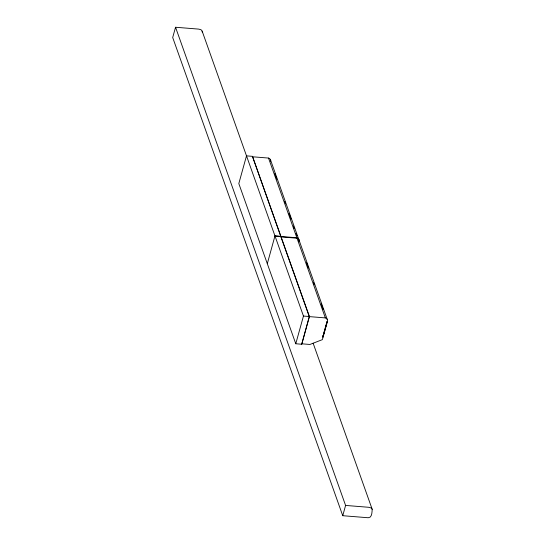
<?xml version="1.0" encoding="UTF-8"?>
<svg xmlns="http://www.w3.org/2000/svg" width="545" height="545" viewBox="0 0 545 545"><rect width="100%" height="100%" fill="white"/><g stroke="black" fill="none" stroke-linecap="round" stroke-linejoin="round"><path stroke-width="0.82" d="M295.778 343.759L238.812 183.57L246.497 155.863L252.458 156.34L309.417 316.536L301.732 344.236L295.778 343.759L303.456 316.059L202.154 31.12L201.03 29.73L198.687 29.11L175.544 27.25L172.697 37.523L342.744 515.706L368.236 517.75C372.092 517.757 371.976 512.123 372.194 509.303L313.137 343.221M252.458 156.34L280.852 236.653M267.309 263.705L274.959 235.917L280.92 236.394L280.879 236.741M322.967 335.938L322.776 335.522M323.607 333.622L323.71 333.24M324.03 332.082L324.139 331.701M324.677 329.773L324.779 329.384M325.099 328.233L325.208 327.845M325.74 325.924L325.849 325.535M326.169 324.384L326.278 323.996M326.809 322.068L326.918 321.686M322.865 336.844L327.136 321.441M322.858 337.28L327.048 322.156M342.744 515.706L345.591 505.433L175.544 27.25M252.444 156.776L268.515 158.064A4.237 3.393 -19.6 0 1 270.572 161.667M274.993 236.005L296.855 237.763A4.237 3.393 -19.6 0 1 298.912 241.367M299.069 241.81A4.237 3.393 -19.6 0 0 297.011 238.206L280.941 236.918L309.349 316.788M303.456 316.059L309.417 316.536M301.746 343.806L309.942 344.46L322.381 339.637L327.409 321.502A4.237 3.393 -19.6 0 0 325.351 317.905L309.288 316.611L301.732 344.236M345.591 505.433L368.733 507.293L371.07 507.913L372.194 509.303M270.49 159.814L298.83 239.514M298.987 239.957L327.327 319.656M274.823 173.623L276.805 179.203M284.742 201.514L285.594 203.905M288.993 213.47L290.976 219.049M296.078 233.396L296.93 235.787M306.44 262.526L308.422 268.106M313.525 282.453L314.376 284.844M321.175 303.974L323.158 309.553M293.367 226.012L294.218 228.409M268.515 158.064L296.855 237.763M297.011 238.206L325.351 317.905M202.154 31.12L202.256 32.1"/></g></svg>
